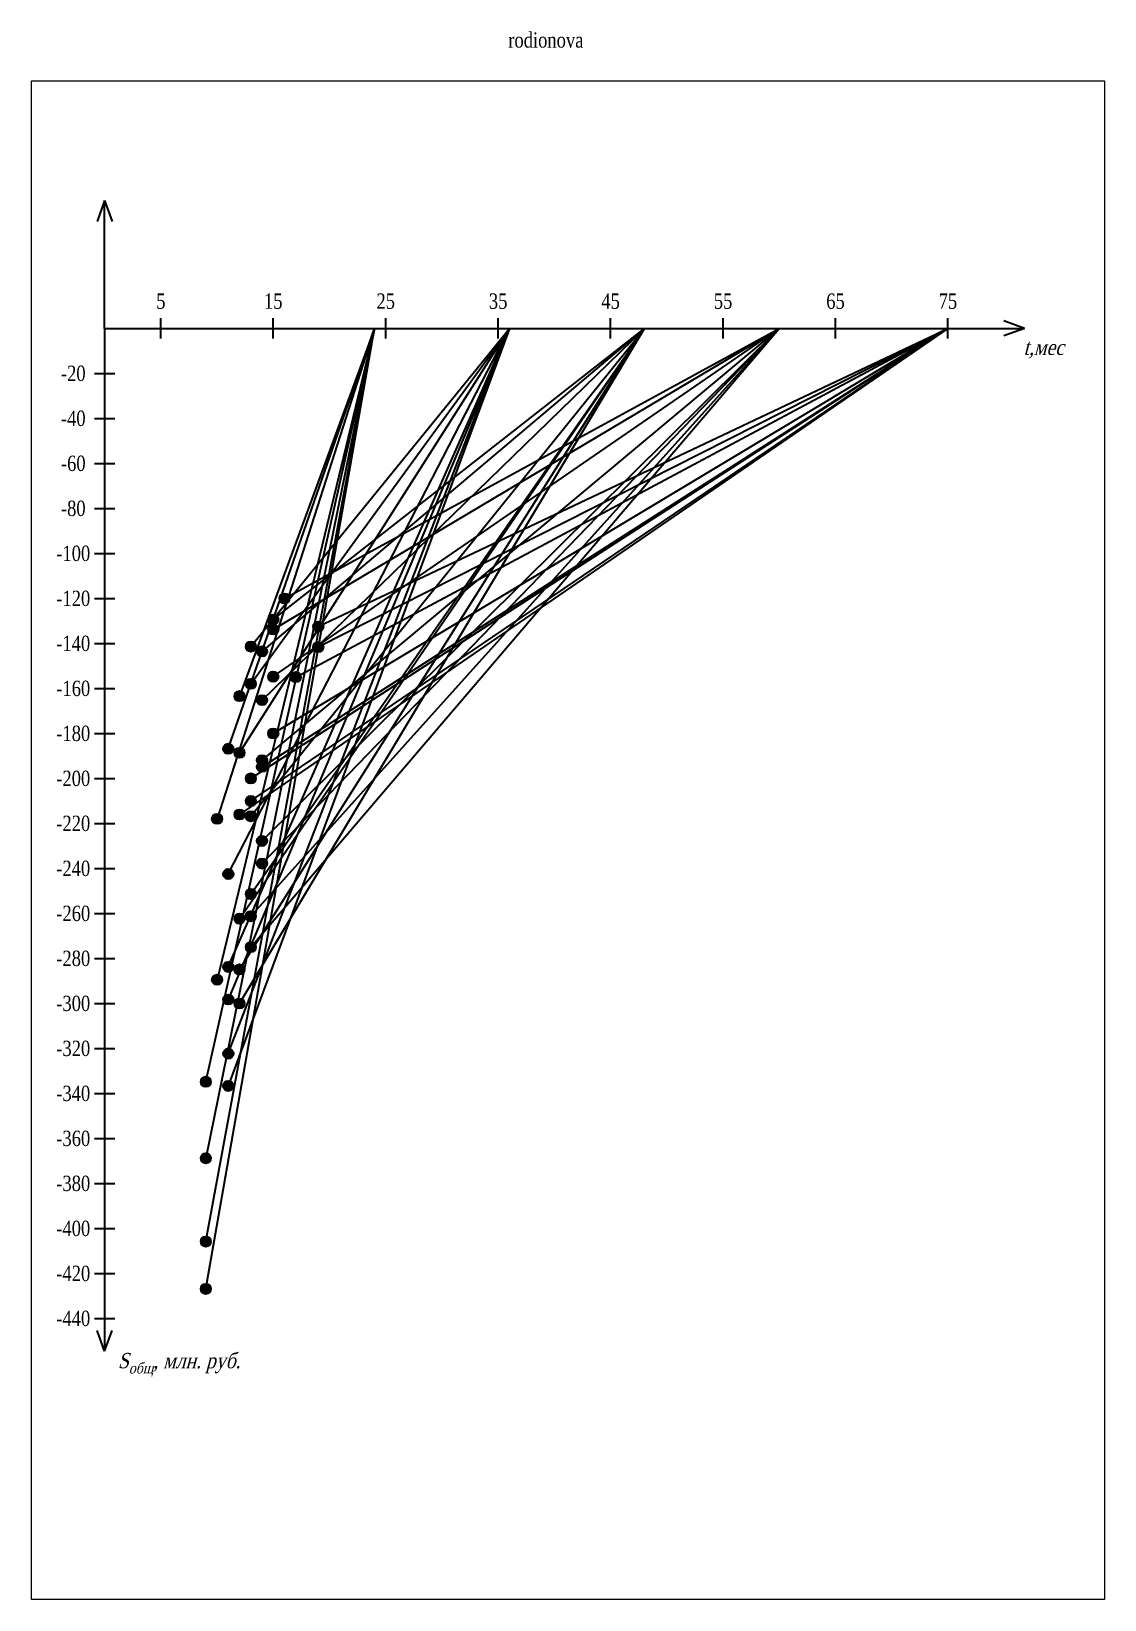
# Model space of a CAD drawing. Header units: millimetres. Extents: x -180 to 58926, y -10791 to 13515.
# Drawn here: x 26747 to 28847, y 3384 to 6450 of the extents above; entities that cross this region are included whole.
import ezdxf

# ---------------------------------------------------------------- set-up
doc = ezdxf.new("R2010")
doc.units = ezdxf.units.MM
for name, color, linetype, lineweight in [('basic', 95, 'Continuous', 30), ('text', 13, 'Continuous', 20), ('thin', 153, 'Continuous', 18)]:
    doc.layers.add(name, color=color, linetype=linetype, lineweight=lineweight)
doc.styles.add('GOST-2.304_Type-B_shrink', font='', dxfattribs={"width": 0.8})
doc.styles.add('Structures', font='isocpeur.ttf', dxfattribs={"width": 0.85, "oblique": 15})
doc.styles.get('GOST-2.304_Type-B_shrink').set_extended_font_data('GOST Common')

msp = doc.modelspace()

# ---------------------------------------------------------------- hatches: boundary and pattern name
at = {"layer": 'basic'}
h = msp.add_hatch(color=256, dxfattribs=at)
h.dxf.hatch_style = 1
h.paths.add_polyline_path([(27232.459, 5341.447, 1), (27252.459, 5341.447, 1)])
h = msp.add_hatch(color=256, dxfattribs=at)
h.dxf.hatch_style = 1
h.paths.add_polyline_path([(27210.459, 5300.339, 1), (27230.459, 5300.339, 1)])
h = msp.add_hatch(color=256, dxfattribs=at)
h.dxf.hatch_style = 1
h.paths.add_polyline_path([(27210.459, 5280.751, 1), (27230.459, 5280.751, 1)])
h = msp.add_hatch(color=256, dxfattribs=at)
h.dxf.hatch_style = 1
h.paths.add_polyline_path([(27298.459, 5286.339, 1), (27318.459, 5286.339, 1)])
h = msp.add_hatch(color=256, dxfattribs=at)
h.dxf.hatch_style = 1
h.paths.add_polyline_path([(27166.459, 5247.303, 1), (27186.459, 5247.303, 1)])
h = msp.add_hatch(color=256, dxfattribs=at)
h.dxf.hatch_style = 1
h.paths.add_polyline_path([(27188.459, 5237.842, 1), (27208.459, 5237.842, 1)])
h = msp.add_hatch(color=256, dxfattribs=at)
h.dxf.hatch_style = 1
h.paths.add_polyline_path([(27298.459, 5246.092, 1), (27318.459, 5246.092, 1)])
h = msp.add_hatch(color=256, dxfattribs=at)
h.dxf.hatch_style = 1
h.paths.add_polyline_path([(27166.459, 5174.565, 1), (27186.459, 5174.565, 1)])
h = msp.add_hatch(color=256, dxfattribs=at)
h.dxf.hatch_style = 1
h.paths.add_polyline_path([(27210.459, 5188.511, 1), (27230.459, 5188.511, 1)])
h = msp.add_hatch(color=256, dxfattribs=at)
h.dxf.hatch_style = 1
h.paths.add_polyline_path([(27254.459, 5187.644, 1), (27274.459, 5187.644, 1)])
h = msp.add_hatch(color=256, dxfattribs=at)
h.dxf.hatch_style = 1
h.paths.add_polyline_path([(27144.459, 5150.582, 1), (27164.459, 5150.582, 1)])
h = msp.add_hatch(color=256, dxfattribs=at)
h.dxf.hatch_style = 1
h.paths.add_polyline_path([(27188.459, 5142.65, 1), (27208.459, 5142.65, 1)])
h = msp.add_hatch(color=256, dxfattribs=at)
h.dxf.hatch_style = 1
h.paths.add_polyline_path([(27210.459, 5077.447, 1), (27230.459, 5077.447, 1)])
h = msp.add_hatch(color=256, dxfattribs=at)
h.dxf.hatch_style = 1
h.paths.add_polyline_path([(27122.459, 5047.545, 1), (27142.459, 5047.545, 1)])
h = msp.add_hatch(color=256, dxfattribs=at)
h.dxf.hatch_style = 1
h.paths.add_polyline_path([(27144.459, 5039.65, 1), (27164.459, 5039.65, 1)])
h = msp.add_hatch(color=256, dxfattribs=at)
h.dxf.hatch_style = 1
h.paths.add_polyline_path([(27188.459, 5025.174, 1), (27208.459, 5025.174, 1)])
h = msp.add_hatch(color=256, dxfattribs=at)
h.dxf.hatch_style = 1
h.paths.add_polyline_path([(27166.459, 4989.495, 1), (27186.459, 4989.495, 1)])
h = msp.add_hatch(color=256, dxfattribs=at)
h.dxf.hatch_style = 1
h.paths.add_polyline_path([(27188.459, 5012.369, 1), (27208.459, 5012.369, 1)])
h = msp.add_hatch(color=256, dxfattribs=at)
h.dxf.hatch_style = 1
h.paths.add_polyline_path([(27166.459, 4945.447, 1), (27186.459, 4945.447, 1)])
h = msp.add_hatch(color=256, dxfattribs=at)
h.dxf.hatch_style = 1
h.paths.add_polyline_path([(27100.459, 4910.477, 1), (27120.459, 4910.477, 1)])
h = msp.add_hatch(color=256, dxfattribs=at)
h.dxf.hatch_style = 1
h.paths.add_polyline_path([(27144.459, 4918.898, 1), (27164.459, 4918.898, 1)])
h = msp.add_hatch(color=256, dxfattribs=at)
h.dxf.hatch_style = 1
h.paths.add_polyline_path([(27166.459, 4915.593, 1), (27186.459, 4915.593, 1)])
h = msp.add_hatch(color=256, dxfattribs=at)
h.dxf.hatch_style = 1
h.paths.add_polyline_path([(27188.459, 4867.183, 1), (27208.459, 4867.183, 1)])
h = msp.add_hatch(color=256, dxfattribs=at)
h.dxf.hatch_style = 1
h.paths.add_polyline_path([(27188.459, 4822.933, 1), (27208.459, 4822.933, 1)])
h = msp.add_hatch(color=256, dxfattribs=at)
h.dxf.hatch_style = 1
h.paths.add_polyline_path([(27122.459, 4802.587, 1), (27142.459, 4802.587, 1)])
h = msp.add_hatch(color=256, dxfattribs=at)
h.dxf.hatch_style = 1
h.paths.add_polyline_path([(27166.459, 4763.508, 1), (27186.459, 4763.508, 1)])
h = msp.add_hatch(color=256, dxfattribs=at)
h.dxf.hatch_style = 1
h.paths.add_polyline_path([(27144.459, 4715.25, 1), (27164.459, 4715.25, 1)])
h = msp.add_hatch(color=256, dxfattribs=at)
h.dxf.hatch_style = 1
h.paths.add_polyline_path([(27166.459, 4720.051, 1), (27186.459, 4720.051, 1)])
h = msp.add_hatch(color=256, dxfattribs=at)
h.dxf.hatch_style = 1
h.paths.add_polyline_path([(27166.459, 4659.7, 1), (27186.459, 4659.7, 1)])
h = msp.add_hatch(color=256, dxfattribs=at)
h.dxf.hatch_style = 1
h.paths.add_polyline_path([(27122.459, 4620.966, 1), (27142.459, 4620.966, 1)])
h = msp.add_hatch(color=256, dxfattribs=at)
h.dxf.hatch_style = 1
h.paths.add_polyline_path([(27100.459, 4595.909, 1), (27120.459, 4595.909, 1)])
h = msp.add_hatch(color=256, dxfattribs=at)
h.dxf.hatch_style = 1
h.paths.add_polyline_path([(27144.459, 4616.054, 1), (27164.459, 4616.054, 1)])
h = msp.add_hatch(color=256, dxfattribs=at)
h.dxf.hatch_style = 1
h.paths.add_polyline_path([(27122.459, 4557.269, 1), (27142.459, 4557.269, 1)])
h = msp.add_hatch(color=256, dxfattribs=at)
h.dxf.hatch_style = 1
h.paths.add_polyline_path([(27144.459, 4549.447, 1), (27164.459, 4549.447, 1)])
h = msp.add_hatch(color=256, dxfattribs=at)
h.dxf.hatch_style = 1
h.paths.add_polyline_path([(27122.459, 4451.296, 1), (27142.459, 4451.296, 1)])
h = msp.add_hatch(color=256, dxfattribs=at)
h.dxf.hatch_style = 1
h.paths.add_polyline_path([(27078.459, 4396.334, 1), (27098.459, 4396.334, 1)])
h = msp.add_hatch(color=256, dxfattribs=at)
h.dxf.hatch_style = 1
h.paths.add_polyline_path([(27122.459, 4388.213, 1), (27142.459, 4388.213, 1)])
h = msp.add_hatch(color=256, dxfattribs=at)
h.dxf.hatch_style = 1
h.paths.add_polyline_path([(27078.459, 4246.717, 1), (27098.459, 4246.717, 1)])
h = msp.add_hatch(color=256, dxfattribs=at)
h.dxf.hatch_style = 1
h.paths.add_polyline_path([(27078.459, 4083.78, 1), (27098.459, 4083.78, 1)])
h = msp.add_hatch(color=256, dxfattribs=at)
h.dxf.hatch_style = 1
h.paths.add_polyline_path([(27078.459, 3991.244, 1), (27098.459, 3991.244, 1)])

# ---------------------------------------------------------------- linework, layer by layer
for p, q in [((26890.459, 6119.447), (26875.872, 6078.843)), ((26890.459, 5869.447), (26890.459, 6119.447)), ((26890.459, 6119.447), (26905.046, 6078.843)), ((27000.459, 5849.447), (27000.459, 5889.447)), ((27220.459, 5849.447), (27220.459, 5889.447)), ((27440.459, 5849.447), (27440.459, 5889.447)), ((27660.459, 5849.447), (27660.459, 5889.447)), ((27880.459, 5849.447), (27880.459, 5889.447)), ((28100.459, 5849.447), (28100.459, 5889.447)), ((28320.459, 5849.447), (28320.459, 5889.447)), ((28540.459, 5849.447), (28540.459, 5889.447)), ((26890.459, 5869.447), (28690.459, 5869.447)), ((26890.459, 5869.447), (26890.459, 3869.447)), ((27088.459, 4083.78), (27418.459, 5869.447)), ((27088.459, 4396.334), (27418.459, 5869.447)), ((27418.459, 5869.447), (27088.459, 4246.717)), ((27088.459, 3991.244), (27418.459, 5869.447)), ((27418.459, 5869.447), (27110.459, 4595.909)), ((27418.459, 5869.447), (27110.459, 4910.477)), ((27132.459, 5047.545), (27418.459, 5869.447)), ((27132.459, 4802.587), (27682.459, 5869.447)), ((27132.459, 4620.966), (27682.459, 5869.447)), ((27682.459, 5869.447), (27132.459, 4557.269)), ((27132.459, 4451.296), (27682.459, 5869.447)), ((27682.459, 5869.447), (27132.459, 4388.213)), ((28540.459, 5869.447), (27154.459, 4918.898)), ((27418.459, 5869.447), (27154.459, 5150.582)), ((27154.459, 5039.65), (27682.459, 5869.447)), ((27154.459, 4715.25), (27946.459, 5869.447)), ((27154.459, 4616.054), (27946.459, 5869.447)), ((27154.459, 4549.447), (27946.459, 5869.447)), ((28540.459, 5869.447), (27176.459, 4989.495)), ((27176.459, 4945.447), (28540.459, 5869.447)), ((27176.459, 5174.565), (27682.459, 5869.447)), ((27176.459, 5247.303), (27682.459, 5869.447)), ((27176.459, 4915.593), (27946.459, 5869.447)), ((27176.459, 4763.508), (27946.459, 5869.447)), ((27176.459, 4720.051), (28210.459, 5869.447)), ((27176.459, 4659.7), (28210.459, 5869.447)), ((27198.459, 5012.369), (28540.459, 5869.447)), ((27198.459, 5142.65), (27946.459, 5869.447)), ((27198.459, 5237.842), (27946.459, 5869.447)), ((27198.459, 5025.174), (28210.459, 5869.447)), ((27198.459, 4822.933), (28210.459, 5869.447)), ((27198.459, 4867.183), (28210.459, 5869.447)), ((28540.459, 5869.447), (27220.459, 5077.447)), ((27220.459, 5300.339), (27946.459, 5869.447)), ((27220.459, 5188.511), (28210.459, 5869.447)), ((27220.459, 5280.751), (28210.459, 5869.447)), ((27242.459, 5341.447), (28210.459, 5869.447)), ((27264.459, 5187.644), (28540.459, 5869.447)), ((27308.459, 5286.339), (28540.459, 5869.447)), ((28540.459, 5869.447), (27308.459, 5246.092)), ((28690.459, 5869.447), (28649.855, 5884.034)), ((28690.459, 5869.447), (28649.855, 5854.859)), ((26870.459, 5781.447), (26910.459, 5781.447)), ((26870.459, 5693.447), (26910.459, 5693.447)), ((26870.459, 5605.447), (26910.459, 5605.447)), ((26870.459, 5517.447), (26910.459, 5517.447)), ((26870.459, 5429.447), (26910.459, 5429.447)), ((26870.459, 5341.447), (26910.459, 5341.447)), ((26870.459, 5253.447), (26910.459, 5253.447)), ((26870.459, 5165.447), (26910.459, 5165.447)), ((26870.459, 5077.447), (26910.459, 5077.447)), ((26870.459, 4989.447), (26910.459, 4989.447)), ((26870.459, 4901.447), (26910.459, 4901.447)), ((26870.459, 4813.447), (26910.459, 4813.447)), ((26870.459, 4725.447), (26910.459, 4725.447)), ((26870.459, 4637.447), (26910.459, 4637.447)), ((26870.459, 4549.447), (26910.459, 4549.447)), ((26870.459, 4461.447), (26910.459, 4461.447)), ((26870.459, 4373.447), (26910.459, 4373.447)), ((26870.459, 4285.447), (26910.459, 4285.447)), ((26870.459, 4197.447), (26910.459, 4197.447)), ((26870.459, 4109.447), (26910.459, 4109.447)), ((26870.459, 4021.447), (26910.459, 4021.447)), ((26870.459, 3933.447), (26910.459, 3933.447)), ((26890.459, 3869.447), (26875.872, 3910.051)), ((26890.459, 3869.447), (26905.046, 3910.051))]:
    msp.add_line(p, q, dxfattribs=at)
for centre in [(27242.459, 5341.447), (27220.459, 5300.339), (27220.459, 5280.751), (27308.459, 5286.339), (27176.459, 5247.303), (27198.459, 5237.842), (27308.459, 5246.092), (27176.459, 5174.565), (27220.459, 5188.511), (27264.459, 5187.644), (27154.459, 5150.582), (27198.459, 5142.65), (27220.459, 5077.447), (27132.459, 5047.545), (27154.459, 5039.65), (27198.459, 5025.174), (27176.459, 4989.495), (27198.459, 5012.369), (27176.459, 4945.447), (27110.459, 4910.477), (27154.459, 4918.898), (27176.459, 4915.593), (27198.459, 4867.183), (27198.459, 4822.933), (27132.459, 4802.587), (27176.459, 4763.508), (27154.459, 4715.25), (27176.459, 4720.051), (27176.459, 4659.7), (27132.459, 4620.966), (27110.459, 4595.909), (27154.459, 4616.054), (27132.459, 4557.269), (27154.459, 4549.447), (27132.459, 4451.296), (27088.459, 4396.334), (27132.459, 4388.213), (27088.459, 4246.717), (27088.459, 4083.78), (27088.459, 3991.244)]:
    msp.add_circle(centre, 10, dxfattribs=at)
at = {"layer": 'thin'}
for p, q in [((26747.101, 6353.68), (28847.101, 6353.68)), ((26747.101, 3383.68), (26747.101, 6353.68)), ((28847.101, 6353.68), (28847.101, 3383.68)), ((28847.101, 3383.68), (26747.101, 3383.68))]:
    msp.add_line(p, q, dxfattribs=at)

# ---------------------------------------------------------------- texts
at = {"layer": 'text', "char_height": 30, "attachment_point": 5, "style": 'GOST-2.304_Type-B_shrink'}
for s, insert in [('{\\fTimes New Roman|b0|i0|c0|p18;rodionova}', (27753.732, 6433.343)), ('{\\fTimes New Roman|b0|i0|c204|p18;5}', (27000.459, 5922.653)), ('{\\fTimes New Roman|b0|i0|c204|p18;15}', (27220.459, 5922.653)), ('{\\fTimes New Roman|b0|i0|c204|p18;25}', (27440.459, 5922.653)), ('{\\fTimes New Roman|b0|i0|c204|p18;35}', (27660.459, 5922.653)), ('{\\fTimes New Roman|b0|i0|c204|p18;45}', (27880.459, 5922.653)), ('{\\fTimes New Roman|b0|i0|c204|p18;55}', (28100.459, 5922.653)), ('{\\fTimes New Roman|b0|i0|c204|p18;65}', (28320.459, 5922.653)), ('{\\fTimes New Roman|b0|i0|c204|p18;75}', (28540.459, 5922.653)), ('{\\fTimes New Roman|b0|i0|c204|p18;-\\fTimes New Roman|b0|i0|c0|p18;2\\fTimes New Roman|b0|i0|c204|p18;0}', (26829.099, 5781.447)), ('{\\fTimes New Roman|b0|i0|c204|p18;-\\fTimes New Roman|b0|i0|c0|p18;4\\fTimes New Roman|b0|i0|c204|p18;0}', (26829.099, 5693.447)), ('{\\fTimes New Roman|b0|i0|c204|p18;-\\fTimes New Roman|b0|i0|c0|p18;6\\fTimes New Roman|b0|i0|c204|p18;0}', (26829.099, 5605.447)), ('{\\fTimes New Roman|b0|i0|c204|p18;-\\fTimes New Roman|b0|i0|c0|p18;8\\fTimes New Roman|b0|i0|c204|p18;0}', (26829.099, 5517.447)), ('{\\fTimes New Roman|b0|i0|c204|p18;-\\fTimes New Roman|b0|i0|c0|p18;10\\fTimes New Roman|b0|i0|c204|p18;0}', (26829.099, 5429.447)), ('{\\fTimes New Roman|b0|i0|c204|p18;-\\fTimes New Roman|b0|i0|c0|p18;12\\fTimes New Roman|b0|i0|c204|p18;0}', (26829.099, 5341.447)), ('{\\fTimes New Roman|b0|i0|c204|p18;-\\fTimes New Roman|b0|i0|c0|p18;14\\fTimes New Roman|b0|i0|c204|p18;0}', (26829.099, 5253.447)), ('{\\fTimes New Roman|b0|i0|c204|p18;-\\fTimes New Roman|b0|i0|c0|p18;16\\fTimes New Roman|b0|i0|c204|p18;0}', (26829.099, 5165.447)), ('{\\fTimes New Roman|b0|i0|c204|p18;-\\fTimes New Roman|b0|i0|c0|p18;18\\fTimes New Roman|b0|i0|c204|p18;0}', (26829.099, 5077.447)), ('{\\fTimes New Roman|b0|i0|c204|p18;-\\fTimes New Roman|b0|i0|c0|p18;20\\fTimes New Roman|b0|i0|c204|p18;0}', (26829.099, 4989.447)), ('{\\fTimes New Roman|b0|i0|c204|p18;-\\fTimes New Roman|b0|i0|c0|p18;22\\fTimes New Roman|b0|i0|c204|p18;0}', (26829.099, 4901.447)), ('{\\fTimes New Roman|b0|i0|c204|p18;-\\fTimes New Roman|b0|i0|c0|p18;24\\fTimes New Roman|b0|i0|c204|p18;0}', (26829.099, 4813.447)), ('{\\fTimes New Roman|b0|i0|c204|p18;-\\fTimes New Roman|b0|i0|c0|p18;26\\fTimes New Roman|b0|i0|c204|p18;0}', (26829.099, 4725.447)), ('{\\fTimes New Roman|b0|i0|c204|p18;-\\fTimes New Roman|b0|i0|c0|p18;28\\fTimes New Roman|b0|i0|c204|p18;0}', (26829.099, 4637.447)), ('{\\fTimes New Roman|b0|i0|c204|p18;-\\fTimes New Roman|b0|i0|c0|p18;30\\fTimes New Roman|b0|i0|c204|p18;0}', (26829.099, 4549.447)), ('{\\fTimes New Roman|b0|i0|c204|p18;-\\fTimes New Roman|b0|i0|c0|p18;32\\fTimes New Roman|b0|i0|c204|p18;0}', (26829.099, 4461.447)), ('{\\fTimes New Roman|b0|i0|c204|p18;-\\fTimes New Roman|b0|i0|c0|p18;34\\fTimes New Roman|b0|i0|c204|p18;0}', (26829.099, 4373.447)), ('{\\fTimes New Roman|b0|i0|c204|p18;-\\fTimes New Roman|b0|i0|c0|p18;36\\fTimes New Roman|b0|i0|c204|p18;0}', (26829.099, 4285.447)), ('{\\fTimes New Roman|b0|i0|c204|p18;-\\fTimes New Roman|b0|i0|c0|p18;38\\fTimes New Roman|b0|i0|c204|p18;0}', (26829.099, 4197.447)), ('{\\fTimes New Roman|b0|i0|c204|p18;-\\fTimes New Roman|b0|i0|c0|p18;40\\fTimes New Roman|b0|i0|c204|p18;0}', (26829.099, 4109.447)), ('{\\fTimes New Roman|b0|i0|c204|p18;-\\fTimes New Roman|b0|i0|c0|p18;42\\fTimes New Roman|b0|i0|c204|p18;0}', (26829.099, 4021.447)), ('{\\fTimes New Roman|b0|i0|c204|p18;-\\fTimes New Roman|b0|i0|c0|p18;44\\fTimes New Roman|b0|i0|c204|p18;0}', (26829.099, 3933.447))]:
    msp.add_mtext_dynamic_manual_height_columns(s, width=30, gutter_width=125, heights=[0], dxfattribs=dict(at, insert=insert))
at = {"layer": 'text', "char_height": 30, "attachment_point": 5, "style": 'Structures'}
for s, insert, width in [('{\\fTimes New Roman|b0|i0|c0|p18;t,\\fTimes New Roman|b0|i0|c204|p18;мес}', (28727.844, 5829.112), 118.5502), ('\\A1;{\\fTimes New Roman|b0|i0|c0|p18;S\\fTimes New Roman|b0|i0|c204|p18;\\H0.7x;\\S^ общ;\\fTimes New Roman|b0|i0|c0|p18;\\H1.42857x;,\\fTimes New Roman|b0|i0|c204|p18; млн. руб.}', (27036.303, 3845.982), 265.29858)]:
    msp.add_mtext(s, dxfattribs=dict(at, insert=insert, width=width))

doc.saveas('drawing.dxf')
